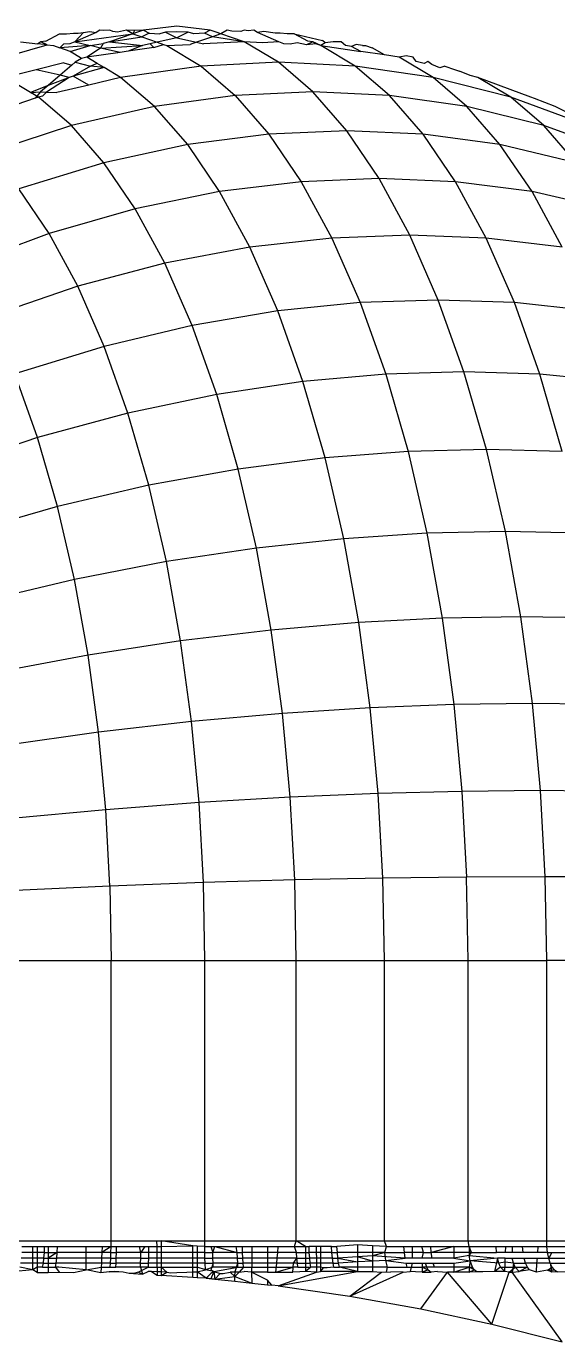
# Model space of a CAD drawing. Header units: millimetres. Extents: x 243 to 2849, y 203 to 3454.
# Drawn here: x 672.22 to 676.48, y 1587.6 to 1598.16 of the extents above; entities that cross this region are included whole.
import ezdxf

# ---------------------------------------------------------------- set-up
doc = ezdxf.new("R2010")
doc.units = ezdxf.units.MM

msp = doc.modelspace()

# ---------------------------------------------------------------- linework, layer by layer
for p, q in [((672.374, 1598.038), (672.483, 1598.096)), ((672.483, 1598.096), (672.54, 1598.096)), ((672.54, 1598.096), (672.596, 1598.102)), ((672.596, 1598.102), (672.634, 1598.1)), ((672.777, 1598.107), (672.606, 1598.031)), ((672.676, 1598.107), (672.606, 1598.031)), ((672.606, 1598.031), (673.071, 1598.096)), ((672.634, 1598.1), (672.676, 1598.107)), ((672.676, 1598.107), (672.725, 1598.114)), ((672.725, 1598.114), (672.777, 1598.107)), ((672.806, 1598.126), (672.777, 1598.107)), ((672.837, 1598.122), (672.806, 1598.126)), ((672.886, 1598.126), (672.837, 1598.122)), ((673.071, 1598.096), (672.885, 1598.031)), ((672.885, 1598.031), (673.143, 1598.071)), ((672.912, 1598.114), (672.886, 1598.126)), ((672.949, 1598.11), (672.912, 1598.114)), ((673.02, 1598.126), (672.949, 1598.11)), ((673.085, 1598.122), (673.02, 1598.126)), ((673.071, 1598.096), (673.02, 1598.126)), ((673.085, 1598.122), (673.071, 1598.096)), ((673.11, 1598.109), (673.071, 1598.096)), ((673.071, 1598.096), (673.143, 1598.071)), ((673.158, 1598.126), (673.085, 1598.122)), ((673.158, 1598.126), (673.11, 1598.109)), ((673.203, 1598.102), (673.143, 1598.071)), ((673.143, 1598.071), (673.266, 1598.028)), ((673.425, 1598.156), (673.158, 1598.126)), ((673.158, 1598.126), (673.203, 1598.102)), ((673.203, 1598.102), (673.288, 1598.096)), ((673.333, 1598.108), (673.288, 1598.096)), ((673.425, 1598.113), (673.333, 1598.108)), ((673.333, 1598.108), (673.425, 1598.064)), ((673.691, 1598.126), (673.425, 1598.156)), ((673.516, 1598.108), (673.425, 1598.113)), ((673.516, 1598.108), (673.425, 1598.064)), ((673.561, 1598.096), (673.516, 1598.108)), ((673.647, 1598.102), (673.561, 1598.096)), ((673.71, 1598.072), (673.583, 1598.028)), ((673.691, 1598.126), (673.647, 1598.102)), ((673.71, 1598.072), (673.647, 1598.102)), ((673.74, 1598.109), (673.691, 1598.126)), ((673.778, 1598.096), (673.71, 1598.072)), ((673.965, 1598.031), (673.71, 1598.072)), ((673.778, 1598.096), (673.74, 1598.109)), ((673.829, 1598.126), (673.778, 1598.096)), ((673.965, 1598.031), (673.778, 1598.096)), ((673.866, 1598.117), (673.829, 1598.126)), ((673.938, 1598.114), (673.866, 1598.117)), ((673.964, 1598.126), (673.938, 1598.114)), ((673.996, 1598.12), (673.964, 1598.126)), ((674.044, 1598.126), (673.996, 1598.12)), ((674.072, 1598.107), (674.044, 1598.126)), ((674.124, 1598.114), (674.072, 1598.107)), ((674.244, 1598.031), (674.072, 1598.107)), ((674.215, 1598.1), (674.124, 1598.114)), ((674.253, 1598.102), (674.215, 1598.1)), ((674.309, 1598.096), (674.253, 1598.102)), ((674.367, 1598.096), (674.309, 1598.096)), ((674.475, 1598.038), (674.367, 1598.096)), ((674.367, 1598.096), (674.594, 1598.043)), ((671.786, 1597.837), (672.384, 1598.007)), ((672.171, 1598.031), (672.309, 1598.015)), ((672.333, 1598.031), (672.309, 1598.015)), ((672.384, 1598.007), (672.309, 1598.015)), ((672.374, 1598.038), (672.333, 1598.031)), ((672.384, 1598.007), (672.333, 1598.031)), ((672.384, 1598.007), (672.434, 1598.001)), ((672.434, 1598.001), (672.485, 1597.983)), ((672.514, 1598.013), (672.485, 1597.983)), ((672.73, 1598.001), (672.485, 1597.983)), ((672.568, 1597.954), (672.485, 1597.983)), ((672.567, 1598.016), (672.514, 1598.013)), ((672.606, 1598.031), (672.567, 1598.016)), ((672.568, 1597.954), (672.73, 1598.001)), ((672.606, 1598.031), (672.73, 1598.001)), ((672.813, 1597.982), (672.702, 1597.908)), ((672.73, 1598.001), (672.833, 1598.018)), ((672.813, 1597.982), (672.73, 1598.001)), ((672.833, 1598.018), (672.813, 1597.982)), ((672.813, 1597.982), (673.148, 1598.001)), ((672.969, 1597.947), (672.813, 1597.982)), ((672.885, 1598.031), (672.833, 1598.018)), ((672.885, 1598.031), (673.148, 1598.001)), ((673.148, 1598.001), (673.033, 1597.956)), ((673.24, 1597.986), (673.033, 1597.956)), ((673.21, 1598.015), (673.148, 1598.001)), ((673.266, 1598.028), (673.21, 1598.015)), ((673.24, 1597.986), (673.21, 1598.015)), ((673.24, 1597.986), (673.318, 1598.01)), ((673.425, 1598.064), (673.266, 1598.028)), ((673.266, 1598.028), (673.318, 1598.01)), ((673.318, 1598.01), (673.344, 1598.001)), ((673.344, 1598.001), (673.532, 1598.01)), ((673.344, 1598.001), (673.619, 1597.837)), ((673.425, 1598.064), (673.583, 1598.028)), ((673.583, 1598.028), (673.532, 1598.01)), ((673.583, 1598.028), (673.639, 1598.015)), ((673.965, 1598.031), (673.639, 1598.015)), ((674.241, 1597.867), (673.965, 1598.031)), ((674.113, 1598.024), (673.965, 1598.031)), ((674.244, 1598.031), (674.113, 1598.024)), ((674.283, 1598.016), (674.244, 1598.031)), ((674.335, 1598.013), (674.283, 1598.016)), ((674.391, 1598.023), (674.335, 1598.013)), ((674.465, 1598.007), (674.391, 1598.023)), ((674.516, 1598.031), (674.465, 1598.007)), ((674.541, 1598.015), (674.465, 1598.007)), ((674.516, 1598.031), (674.475, 1598.038)), ((674.541, 1598.015), (674.516, 1598.031)), ((674.581, 1598.001), (674.516, 1598.031)), ((674.581, 1598.001), (674.541, 1598.015)), ((674.614, 1598.024), (674.581, 1598.001)), ((674.857, 1597.837), (674.581, 1598.001)), ((674.581, 1598.001), (674.9, 1597.954)), ((674.614, 1598.024), (674.594, 1598.043)), ((674.678, 1598.031), (674.614, 1598.024)), ((674.743, 1598.031), (674.678, 1598.031)), ((674.779, 1598.001), (674.743, 1598.031)), ((674.826, 1597.993), (674.779, 1598.001)), ((674.863, 1598.01), (674.826, 1597.993)), ((674.9, 1597.954), (674.826, 1597.993)), ((674.914, 1598.001), (674.863, 1598.01)), ((674.914, 1598.001), (674.94, 1598.001)), ((674.94, 1598.001), (674.991, 1597.984)), ((675.09, 1597.926), (674.991, 1597.984)), ((672.519, 1597.862), (672.295, 1597.807)), ((672.519, 1597.862), (672.583, 1597.845)), ((672.659, 1597.897), (672.568, 1597.954)), ((672.583, 1597.845), (672.608, 1597.867)), ((672.659, 1597.897), (672.608, 1597.867)), ((672.608, 1597.867), (672.731, 1597.837)), ((672.702, 1597.908), (672.659, 1597.897)), ((672.969, 1597.947), (672.702, 1597.908)), ((672.786, 1597.858), (672.702, 1597.908)), ((672.786, 1597.858), (672.731, 1597.837)), ((672.842, 1597.825), (672.786, 1597.858)), ((673.033, 1597.956), (672.969, 1597.947)), ((674.241, 1597.867), (673.619, 1597.837)), ((674.517, 1597.63), (674.241, 1597.867)), ((674.857, 1597.837), (674.241, 1597.867)), ((675.09, 1597.926), (674.9, 1597.954)), ((675.209, 1597.908), (675.09, 1597.926)), ((675.265, 1597.918), (675.209, 1597.908)), ((675.481, 1597.746), (675.209, 1597.908)), ((675.322, 1597.908), (675.265, 1597.918)), ((675.345, 1597.873), (675.322, 1597.908)), ((675.409, 1597.857), (675.345, 1597.873)), ((675.439, 1597.873), (675.409, 1597.857)), ((675.47, 1597.85), (675.439, 1597.873)), ((672.295, 1597.807), (672.049, 1597.746)), ((672.488, 1597.763), (672.295, 1597.807)), ((672.488, 1597.763), (672.391, 1597.68)), ((672.583, 1597.845), (672.488, 1597.763)), ((672.561, 1597.746), (672.488, 1597.763)), ((672.594, 1597.755), (672.561, 1597.746)), ((672.731, 1597.837), (672.594, 1597.755)), ((672.842, 1597.825), (672.594, 1597.755)), ((672.718, 1597.685), (672.594, 1597.755)), ((672.842, 1597.825), (672.731, 1597.837)), ((672.974, 1597.746), (672.842, 1597.825)), ((673.619, 1597.837), (672.974, 1597.746)), ((673.619, 1597.837), (673.894, 1597.601)), ((675.132, 1597.601), (674.857, 1597.837)), ((675.481, 1597.746), (674.857, 1597.837)), ((675.535, 1597.824), (675.47, 1597.85)), ((675.576, 1597.837), (675.535, 1597.824)), ((675.576, 1597.837), (675.652, 1597.809)), ((675.652, 1597.809), (675.693, 1597.797)), ((675.779, 1597.762), (675.693, 1597.797)), ((675.839, 1597.746), (675.779, 1597.762)), ((672.251, 1597.626), (672.049, 1597.746)), ((672.391, 1597.68), (672.251, 1597.626)), ((672.391, 1597.68), (672.332, 1597.63)), ((672.561, 1597.746), (672.38, 1597.627)), ((672.561, 1597.746), (672.391, 1597.68)), ((672.718, 1597.685), (672.462, 1597.624)), ((672.974, 1597.746), (672.718, 1597.685)), ((673.246, 1597.513), (672.974, 1597.746)), ((675.752, 1597.513), (675.481, 1597.746)), ((676.105, 1597.588), (675.481, 1597.746)), ((676.105, 1597.588), (675.839, 1597.746)), ((676.266, 1597.588), (675.839, 1597.746)), ((672.289, 1597.579), (671.649, 1597.36)), ((672.251, 1597.626), (672.332, 1597.63)), ((672.315, 1597.588), (672.251, 1597.626)), ((672.332, 1597.63), (672.289, 1597.579)), ((672.315, 1597.588), (672.289, 1597.579)), ((672.348, 1597.596), (672.315, 1597.588)), ((672.58, 1597.36), (672.315, 1597.588)), ((672.332, 1597.63), (672.38, 1597.627)), ((672.38, 1597.627), (672.348, 1597.596)), ((672.38, 1597.627), (672.462, 1597.624)), ((673.894, 1597.601), (673.246, 1597.513)), ((674.517, 1597.63), (673.894, 1597.601)), ((673.894, 1597.601), (674.163, 1597.291)), ((674.788, 1597.318), (674.517, 1597.63)), ((675.132, 1597.601), (674.517, 1597.63)), ((675.401, 1597.291), (675.132, 1597.601)), ((675.752, 1597.513), (675.132, 1597.601)), ((676.37, 1597.36), (676.105, 1597.588)), ((676.719, 1597.36), (676.105, 1597.588)), ((676.294, 1597.576), (676.266, 1597.588)), ((676.462, 1597.513), (676.294, 1597.576)), ((673.246, 1597.513), (672.58, 1597.36)), ((673.512, 1597.207), (673.246, 1597.513)), ((676.018, 1597.207), (675.752, 1597.513)), ((676.37, 1597.36), (675.752, 1597.513)), ((676.63, 1597.428), (676.462, 1597.513)), ((672.58, 1597.36), (671.905, 1597.14)), ((672.84, 1597.061), (672.58, 1597.36)), ((676.63, 1597.061), (676.37, 1597.36)), ((676.976, 1597.14), (676.37, 1597.36)), ((674.163, 1597.291), (673.512, 1597.207)), ((674.788, 1597.318), (674.163, 1597.291)), ((674.163, 1597.291), (674.423, 1596.908)), ((675.049, 1596.934), (674.788, 1597.318)), ((675.401, 1597.291), (674.788, 1597.318)), ((675.661, 1596.908), (675.401, 1597.291)), ((676.018, 1597.207), (675.401, 1597.291)), ((673.512, 1597.207), (672.84, 1597.061)), ((673.768, 1596.829), (673.512, 1597.207)), ((676.275, 1596.829), (676.018, 1597.207)), ((676.63, 1597.061), (676.018, 1597.207)), ((672.84, 1597.061), (672.157, 1596.851)), ((673.091, 1596.691), (672.84, 1597.061)), ((674.423, 1596.908), (673.768, 1596.829)), ((675.049, 1596.934), (674.423, 1596.908)), ((674.423, 1596.908), (674.669, 1596.455)), ((675.295, 1596.479), (675.049, 1596.934)), ((675.661, 1596.908), (675.049, 1596.934)), ((675.907, 1596.455), (675.661, 1596.908)), ((676.275, 1596.829), (675.661, 1596.908)), ((672.399, 1596.493), (672.157, 1596.851)), ((673.768, 1596.829), (673.091, 1596.691)), ((674.011, 1596.382), (673.768, 1596.829)), ((676.517, 1596.382), (676.275, 1596.829)), ((676.881, 1596.691), (676.275, 1596.829)), ((673.091, 1596.691), (672.399, 1596.493)), ((673.328, 1596.254), (673.091, 1596.691)), ((672.399, 1596.493), (671.704, 1596.232)), ((672.629, 1596.07), (672.399, 1596.493)), ((674.011, 1596.382), (673.328, 1596.254)), ((674.669, 1596.455), (674.011, 1596.382)), ((674.235, 1595.871), (674.011, 1596.382)), ((675.295, 1596.479), (674.669, 1596.455)), ((674.669, 1596.455), (674.896, 1595.938)), ((675.523, 1595.959), (675.295, 1596.479)), ((675.907, 1596.455), (675.295, 1596.479)), ((676.134, 1595.938), (675.907, 1596.455)), ((676.517, 1596.382), (675.907, 1596.455)), ((673.328, 1596.254), (672.629, 1596.07)), ((673.547, 1595.755), (673.328, 1596.254)), ((672.629, 1596.07), (671.923, 1595.828)), ((672.841, 1595.587), (672.629, 1596.07)), ((675.523, 1595.959), (674.896, 1595.938)), ((675.729, 1595.383), (675.523, 1595.959)), ((676.134, 1595.938), (675.523, 1595.959)), ((674.235, 1595.871), (673.547, 1595.755)), ((674.896, 1595.938), (674.235, 1595.871)), ((674.437, 1595.305), (674.235, 1595.871)), ((674.896, 1595.938), (675.101, 1595.364)), ((676.338, 1595.364), (676.134, 1595.938)), ((676.742, 1595.871), (676.134, 1595.938)), ((673.547, 1595.755), (672.841, 1595.587)), ((673.745, 1595.201), (673.547, 1595.755)), ((672.841, 1595.587), (672.125, 1595.367)), ((673.032, 1595.052), (672.841, 1595.587)), ((672.308, 1594.855), (672.125, 1595.367)), ((675.101, 1595.364), (674.437, 1595.305)), ((675.729, 1595.383), (675.101, 1595.364)), ((675.101, 1595.364), (675.28, 1594.744)), ((675.909, 1594.76), (675.729, 1595.383)), ((676.338, 1595.364), (675.729, 1595.383)), ((676.518, 1594.744), (676.338, 1595.364)), ((676.944, 1595.305), (676.338, 1595.364)), ((674.437, 1595.305), (673.745, 1595.201)), ((674.614, 1594.692), (674.437, 1595.305)), ((673.745, 1595.201), (673.032, 1595.052)), ((673.918, 1594.602), (673.745, 1595.201)), ((673.032, 1595.052), (672.308, 1594.855)), ((673.199, 1594.472), (673.032, 1595.052)), ((672.308, 1594.855), (671.584, 1594.613)), ((672.468, 1594.302), (672.308, 1594.855)), ((674.614, 1594.692), (673.918, 1594.602)), ((675.28, 1594.744), (674.614, 1594.692)), ((674.764, 1594.043), (674.614, 1594.692)), ((675.909, 1594.76), (675.28, 1594.744)), ((675.28, 1594.744), (675.432, 1594.087)), ((676.061, 1594.101), (675.909, 1594.76)), ((676.518, 1594.744), (675.909, 1594.76)), ((673.918, 1594.602), (673.199, 1594.472)), ((674.064, 1593.968), (673.918, 1594.602)), ((673.199, 1594.472), (672.468, 1594.302)), ((673.341, 1593.859), (673.199, 1594.472)), ((672.468, 1594.302), (671.735, 1594.091)), ((672.603, 1593.716), (672.468, 1594.302)), ((675.432, 1594.087), (674.764, 1594.043)), ((676.061, 1594.101), (675.432, 1594.087)), ((675.432, 1594.087), (675.554, 1593.406)), ((676.184, 1593.417), (676.061, 1594.101)), ((676.669, 1594.087), (676.061, 1594.101)), ((674.064, 1593.968), (673.341, 1593.859)), ((674.764, 1594.043), (674.064, 1593.968)), ((674.183, 1593.31), (674.064, 1593.968)), ((674.885, 1593.371), (674.764, 1594.043)), ((673.341, 1593.859), (672.603, 1593.716)), ((673.455, 1593.223), (673.341, 1593.859)), ((672.603, 1593.716), (671.862, 1593.539)), ((672.712, 1593.108), (672.603, 1593.716)), ((674.885, 1593.371), (674.183, 1593.31)), ((675.554, 1593.406), (674.885, 1593.371)), ((674.977, 1592.685), (674.885, 1593.371)), ((676.184, 1593.417), (675.554, 1593.406)), ((675.554, 1593.406), (675.648, 1592.712)), ((676.278, 1592.72), (676.184, 1593.417)), ((676.792, 1593.406), (676.184, 1593.417)), ((673.455, 1593.223), (672.712, 1593.108)), ((674.183, 1593.31), (673.455, 1593.223)), ((673.542, 1592.575), (673.455, 1593.223)), ((674.273, 1592.64), (674.183, 1593.31)), ((672.712, 1593.108), (671.965, 1592.967)), ((672.796, 1592.489), (672.712, 1593.108)), ((674.977, 1592.685), (674.273, 1592.64)), ((675.648, 1592.712), (674.977, 1592.685)), ((675.041, 1591.998), (674.977, 1592.685)), ((676.278, 1592.72), (675.648, 1592.712)), ((675.648, 1592.712), (675.712, 1592.015)), ((676.343, 1592.021), (676.278, 1592.72)), ((676.885, 1592.712), (676.278, 1592.72)), ((673.542, 1592.575), (672.796, 1592.489)), ((674.273, 1592.64), (673.542, 1592.575)), ((673.603, 1591.925), (673.542, 1592.575)), ((674.335, 1591.968), (674.273, 1592.64)), ((672.796, 1592.489), (672.044, 1592.383)), ((672.854, 1591.868), (672.796, 1592.489)), ((674.335, 1591.968), (673.603, 1591.925)), ((675.041, 1591.998), (674.335, 1591.968)), ((674.371, 1591.304), (674.335, 1591.968)), ((675.712, 1592.015), (675.041, 1591.998)), ((675.078, 1591.319), (675.041, 1591.998)), ((676.343, 1592.021), (675.712, 1592.015)), ((675.712, 1592.015), (675.75, 1591.327)), ((676.381, 1591.33), (676.343, 1592.021)), ((676.95, 1592.015), (676.343, 1592.021)), ((672.854, 1591.868), (672.098, 1591.798)), ((673.603, 1591.925), (672.854, 1591.868)), ((672.887, 1591.255), (672.854, 1591.868)), ((673.638, 1591.283), (673.603, 1591.925)), ((675.078, 1591.319), (674.371, 1591.304)), ((675.75, 1591.327), (675.078, 1591.319)), ((675.09, 1590.656), (675.078, 1591.319)), ((676.381, 1591.33), (675.75, 1591.327)), ((675.762, 1590.656), (675.75, 1591.327)), ((676.393, 1590.656), (676.381, 1591.33)), ((676.988, 1591.327), (676.381, 1591.33)), ((672.887, 1591.255), (672.13, 1591.22)), ((673.638, 1591.283), (672.887, 1591.255)), ((672.887, 1591.255), (672.898, 1590.656)), ((674.371, 1591.304), (673.638, 1591.283)), ((673.649, 1590.656), (673.638, 1591.283)), ((674.383, 1590.656), (674.371, 1591.304)), ((672.14, 1590.656), (672.898, 1590.656)), ((672.898, 1590.656), (673.649, 1590.656)), ((672.898, 1588.406), (672.898, 1590.656)), ((673.649, 1590.656), (674.383, 1590.656)), ((673.649, 1588.406), (673.649, 1590.656)), ((674.383, 1590.656), (675.09, 1590.656)), ((674.383, 1588.406), (674.383, 1590.656)), ((675.09, 1590.656), (675.762, 1590.656)), ((675.09, 1588.406), (675.09, 1590.656)), ((675.762, 1590.656), (676.393, 1590.656)), ((675.762, 1588.406), (675.762, 1590.656)), ((676.393, 1588.406), (676.393, 1590.656)), ((677, 1590.656), (676.393, 1590.656)), ((672.14, 1588.406), (672.898, 1588.406)), ((672.182, 1588.361), (672.27, 1588.361)), ((672.27, 1588.314), (672.27, 1588.361)), ((672.27, 1588.361), (672.305, 1588.361)), ((672.305, 1588.361), (672.305, 1588.314)), ((672.305, 1588.361), (672.363, 1588.361)), ((672.362, 1588.314), (672.363, 1588.361)), ((672.363, 1588.361), (672.393, 1588.361)), ((672.393, 1588.361), (672.393, 1588.314)), ((672.393, 1588.361), (672.466, 1588.361)), ((672.464, 1588.314), (672.466, 1588.361)), ((672.466, 1588.361), (672.697, 1588.361)), ((672.697, 1588.314), (672.697, 1588.361)), ((672.697, 1588.361), (672.825, 1588.361)), ((672.825, 1588.361), (672.823, 1588.314)), ((672.897, 1588.361), (672.823, 1588.314)), ((672.825, 1588.361), (672.897, 1588.361)), ((672.896, 1588.314), (672.897, 1588.361)), ((672.897, 1588.361), (672.898, 1588.406)), ((672.897, 1588.361), (672.941, 1588.361)), ((672.898, 1588.406), (673.262, 1588.406)), ((672.94, 1588.314), (672.941, 1588.361)), ((672.941, 1588.361), (673.126, 1588.361)), ((673.136, 1588.314), (673.126, 1588.361)), ((673.126, 1588.361), (673.168, 1588.361)), ((673.168, 1588.361), (673.136, 1588.314)), ((673.168, 1588.361), (673.2, 1588.361)), ((673.2, 1588.314), (673.2, 1588.361)), ((673.2, 1588.361), (673.263, 1588.361)), ((673.262, 1588.406), (673.298, 1588.406)), ((673.262, 1588.406), (673.263, 1588.361)), ((673.263, 1588.361), (673.264, 1588.314)), ((673.263, 1588.361), (673.298, 1588.361)), ((673.298, 1588.406), (673.649, 1588.406)), ((673.552, 1588.367), (673.298, 1588.406)), ((673.298, 1588.406), (673.298, 1588.361)), ((673.298, 1588.361), (673.552, 1588.367)), ((673.298, 1588.361), (673.298, 1588.314)), ((673.552, 1588.314), (673.552, 1588.367)), ((673.588, 1588.364), (673.552, 1588.367)), ((673.588, 1588.364), (673.588, 1588.314)), ((673.649, 1588.361), (673.588, 1588.364)), ((673.649, 1588.406), (674.383, 1588.406)), ((673.649, 1588.361), (673.649, 1588.406)), ((673.649, 1588.314), (673.649, 1588.361)), ((673.649, 1588.361), (673.698, 1588.361)), ((673.698, 1588.361), (673.729, 1588.361)), ((673.698, 1588.361), (673.714, 1588.314)), ((673.714, 1588.314), (673.729, 1588.361)), ((673.729, 1588.361), (673.902, 1588.361)), ((673.729, 1588.361), (673.909, 1588.314)), ((673.909, 1588.314), (673.902, 1588.361)), ((673.902, 1588.361), (673.952, 1588.361)), ((673.953, 1588.314), (673.952, 1588.361)), ((673.952, 1588.361), (674.026, 1588.361)), ((674.026, 1588.361), (674.026, 1588.314)), ((674.026, 1588.361), (674.153, 1588.361)), ((674.153, 1588.361), (674.153, 1588.314)), ((674.153, 1588.361), (674.239, 1588.361)), ((674.234, 1588.314), (674.239, 1588.361)), ((674.239, 1588.361), (674.368, 1588.361)), ((674.368, 1588.361), (674.383, 1588.406)), ((674.385, 1588.314), (674.368, 1588.361)), ((674.368, 1588.361), (674.457, 1588.361)), ((674.383, 1588.406), (675.09, 1588.406)), ((674.457, 1588.361), (674.383, 1588.406)), ((674.457, 1588.361), (674.457, 1588.314)), ((674.457, 1588.361), (674.486, 1588.361)), ((674.488, 1588.314), (674.486, 1588.361)), ((674.544, 1588.361), (674.486, 1588.361)), ((674.577, 1588.361), (674.544, 1588.361)), ((674.544, 1588.361), (674.544, 1588.314)), ((674.577, 1588.361), (674.577, 1588.314)), ((674.667, 1588.361), (674.577, 1588.361)), ((674.669, 1588.314), (674.667, 1588.361)), ((674.667, 1588.361), (674.71, 1588.361)), ((674.875, 1588.375), (674.71, 1588.361)), ((674.713, 1588.314), (674.71, 1588.361)), ((674.995, 1588.367), (674.875, 1588.375)), ((674.875, 1588.375), (674.875, 1588.314)), ((674.995, 1588.367), (674.995, 1588.314)), ((675.107, 1588.361), (674.995, 1588.367)), ((675.09, 1588.406), (675.762, 1588.406)), ((675.107, 1588.361), (675.09, 1588.406)), ((675.094, 1588.314), (675.107, 1588.361)), ((675.107, 1588.361), (675.247, 1588.361)), ((675.251, 1588.314), (675.247, 1588.361)), ((675.247, 1588.361), (675.313, 1588.361)), ((675.313, 1588.361), (675.313, 1588.314)), ((675.313, 1588.361), (675.392, 1588.361)), ((675.405, 1588.314), (675.392, 1588.361)), ((675.392, 1588.361), (675.463, 1588.361)), ((675.467, 1588.314), (675.463, 1588.361)), ((675.463, 1588.361), (675.647, 1588.361)), ((675.647, 1588.361), (675.467, 1588.314)), ((675.647, 1588.361), (675.647, 1588.314)), ((675.647, 1588.361), (675.771, 1588.361)), ((675.762, 1588.406), (676.393, 1588.406)), ((675.771, 1588.361), (675.762, 1588.406)), ((675.771, 1588.361), (675.772, 1588.288)), ((675.789, 1588.314), (675.771, 1588.361)), ((675.771, 1588.361), (675.986, 1588.361)), ((675.99, 1588.314), (675.986, 1588.361)), ((675.986, 1588.361), (676.064, 1588.361)), ((676.062, 1588.314), (676.064, 1588.361)), ((676.064, 1588.361), (676.117, 1588.361)), ((676.117, 1588.361), (676.117, 1588.314)), ((676.117, 1588.361), (676.198, 1588.361)), ((676.203, 1588.314), (676.198, 1588.361)), ((676.198, 1588.361), (676.324, 1588.361)), ((676.321, 1588.314), (676.324, 1588.361)), ((676.324, 1588.361), (676.394, 1588.361)), ((676.393, 1588.406), (677, 1588.406)), ((676.394, 1588.361), (676.393, 1588.406)), ((676.394, 1588.361), (677.002, 1588.361)), ((676.4, 1588.314), (676.394, 1588.361)), ((672.27, 1588.269), (672.176, 1588.269)), ((672.27, 1588.314), (672.18, 1588.314)), ((672.27, 1588.269), (672.27, 1588.314)), ((672.305, 1588.314), (672.27, 1588.314)), ((672.305, 1588.269), (672.27, 1588.269)), ((672.27, 1588.229), (672.27, 1588.269)), ((672.305, 1588.314), (672.305, 1588.269)), ((672.362, 1588.314), (672.305, 1588.314)), ((672.358, 1588.269), (672.305, 1588.269)), ((672.305, 1588.269), (672.305, 1588.229)), ((672.354, 1588.229), (672.358, 1588.269)), ((672.358, 1588.269), (672.362, 1588.314)), ((672.358, 1588.269), (672.393, 1588.269)), ((672.362, 1588.314), (672.393, 1588.314)), ((672.393, 1588.314), (672.393, 1588.269)), ((672.393, 1588.314), (672.464, 1588.314)), ((672.464, 1588.314), (672.393, 1588.269)), ((672.393, 1588.269), (672.461, 1588.269)), ((672.393, 1588.269), (672.393, 1588.229)), ((672.457, 1588.229), (672.461, 1588.269)), ((672.461, 1588.269), (672.464, 1588.314)), ((672.697, 1588.269), (672.461, 1588.269)), ((672.697, 1588.314), (672.464, 1588.314)), ((672.823, 1588.314), (672.697, 1588.314)), ((672.697, 1588.269), (672.697, 1588.314)), ((672.697, 1588.229), (672.697, 1588.269)), ((672.821, 1588.269), (672.697, 1588.269)), ((672.821, 1588.269), (672.819, 1588.229)), ((672.823, 1588.314), (672.821, 1588.269)), ((672.895, 1588.269), (672.821, 1588.269)), ((672.896, 1588.314), (672.823, 1588.314)), ((672.892, 1588.229), (672.895, 1588.269)), ((672.895, 1588.269), (672.896, 1588.314)), ((672.895, 1588.269), (672.939, 1588.269)), ((672.896, 1588.314), (672.94, 1588.314)), ((672.937, 1588.229), (672.939, 1588.269)), ((672.939, 1588.269), (672.94, 1588.314)), ((673.135, 1588.269), (672.939, 1588.269)), ((673.136, 1588.314), (672.94, 1588.314)), ((673.134, 1588.229), (673.135, 1588.269)), ((673.135, 1588.269), (673.136, 1588.314)), ((673.135, 1588.269), (673.199, 1588.269)), ((673.2, 1588.314), (673.136, 1588.314)), ((673.198, 1588.229), (673.199, 1588.269)), ((673.199, 1588.269), (673.2, 1588.314)), ((673.264, 1588.269), (673.199, 1588.269)), ((673.264, 1588.314), (673.2, 1588.314)), ((673.298, 1588.314), (673.264, 1588.314)), ((673.264, 1588.314), (673.264, 1588.269)), ((673.298, 1588.269), (673.264, 1588.269)), ((673.264, 1588.269), (673.265, 1588.229)), ((673.552, 1588.314), (673.298, 1588.314)), ((673.298, 1588.314), (673.298, 1588.269)), ((673.552, 1588.269), (673.298, 1588.269)), ((673.298, 1588.269), (673.298, 1588.229)), ((673.552, 1588.269), (673.552, 1588.314)), ((673.588, 1588.314), (673.552, 1588.314)), ((673.588, 1588.269), (673.552, 1588.269)), ((673.552, 1588.229), (673.552, 1588.269)), ((673.588, 1588.314), (673.588, 1588.269)), ((673.649, 1588.314), (673.588, 1588.314)), ((673.588, 1588.269), (673.588, 1588.229)), ((673.65, 1588.269), (673.588, 1588.269)), ((673.65, 1588.269), (673.649, 1588.314)), ((673.649, 1588.314), (673.714, 1588.314)), ((673.651, 1588.229), (673.65, 1588.269)), ((673.65, 1588.269), (673.714, 1588.269)), ((673.714, 1588.269), (673.714, 1588.314)), ((673.909, 1588.314), (673.714, 1588.314)), ((673.716, 1588.229), (673.714, 1588.269)), ((673.911, 1588.269), (673.714, 1588.269)), ((673.911, 1588.269), (673.909, 1588.314)), ((673.909, 1588.314), (673.953, 1588.314)), ((673.913, 1588.229), (673.911, 1588.269)), ((673.911, 1588.269), (673.955, 1588.269)), ((673.955, 1588.269), (673.953, 1588.314)), ((674.026, 1588.314), (673.953, 1588.314)), ((673.957, 1588.229), (673.955, 1588.269)), ((674.026, 1588.269), (673.955, 1588.269)), ((674.153, 1588.314), (674.026, 1588.314)), ((674.026, 1588.314), (674.026, 1588.269)), ((674.153, 1588.269), (674.026, 1588.269)), ((674.026, 1588.269), (674.026, 1588.229)), ((674.153, 1588.314), (674.153, 1588.269)), ((674.234, 1588.314), (674.153, 1588.314)), ((674.23, 1588.269), (674.153, 1588.269)), ((674.153, 1588.269), (674.153, 1588.229)), ((674.227, 1588.229), (674.23, 1588.269)), ((674.23, 1588.269), (674.234, 1588.314)), ((674.388, 1588.269), (674.23, 1588.269)), ((674.385, 1588.314), (674.234, 1588.314)), ((674.361, 1588.229), (674.388, 1588.269)), ((674.388, 1588.269), (674.385, 1588.314)), ((674.385, 1588.314), (674.457, 1588.314)), ((674.392, 1588.229), (674.388, 1588.269)), ((674.388, 1588.269), (674.457, 1588.269)), ((674.457, 1588.314), (674.488, 1588.314)), ((674.457, 1588.314), (674.457, 1588.269)), ((674.457, 1588.269), (674.491, 1588.269)), ((674.457, 1588.269), (674.457, 1588.229)), ((674.491, 1588.269), (674.488, 1588.314)), ((674.544, 1588.314), (674.488, 1588.314)), ((674.496, 1588.229), (674.491, 1588.269)), ((674.545, 1588.269), (674.491, 1588.269)), ((674.577, 1588.314), (674.544, 1588.314)), ((674.544, 1588.314), (674.545, 1588.269)), ((674.577, 1588.269), (674.545, 1588.269)), ((674.545, 1588.269), (674.545, 1588.229)), ((674.577, 1588.314), (674.577, 1588.269)), ((674.669, 1588.314), (674.577, 1588.314)), ((674.577, 1588.269), (674.577, 1588.229)), ((674.673, 1588.269), (674.577, 1588.269)), ((674.673, 1588.269), (674.669, 1588.314)), ((674.669, 1588.314), (674.713, 1588.314)), ((674.678, 1588.229), (674.673, 1588.269)), ((674.673, 1588.269), (674.716, 1588.269)), ((674.716, 1588.269), (674.713, 1588.314)), ((674.875, 1588.314), (674.713, 1588.314)), ((674.875, 1588.279), (674.716, 1588.269)), ((674.722, 1588.229), (674.716, 1588.269)), ((674.716, 1588.269), (674.875, 1588.238)), ((674.995, 1588.314), (674.875, 1588.314)), ((674.875, 1588.314), (674.875, 1588.279)), ((674.995, 1588.286), (674.875, 1588.279)), ((674.875, 1588.279), (674.875, 1588.238)), ((674.995, 1588.244), (674.875, 1588.279)), ((675.094, 1588.314), (674.995, 1588.314)), ((675.094, 1588.314), (674.995, 1588.286)), ((674.995, 1588.314), (674.995, 1588.286)), ((674.995, 1588.286), (674.995, 1588.244)), ((675.256, 1588.269), (674.995, 1588.286)), ((675.102, 1588.25), (674.995, 1588.244)), ((675.102, 1588.25), (675.094, 1588.314)), ((675.094, 1588.314), (675.251, 1588.314)), ((675.102, 1588.25), (675.256, 1588.269)), ((675.115, 1588.197), (675.102, 1588.25)), ((675.102, 1588.25), (675.264, 1588.229)), ((675.256, 1588.269), (675.251, 1588.314)), ((675.313, 1588.314), (675.251, 1588.314)), ((675.313, 1588.269), (675.256, 1588.269)), ((675.313, 1588.314), (675.313, 1588.269)), ((675.405, 1588.314), (675.313, 1588.314)), ((675.393, 1588.269), (675.313, 1588.269)), ((675.393, 1588.269), (675.405, 1588.314)), ((675.473, 1588.269), (675.393, 1588.269)), ((675.405, 1588.314), (675.467, 1588.314)), ((675.473, 1588.269), (675.467, 1588.314)), ((675.647, 1588.314), (675.467, 1588.314)), ((675.647, 1588.269), (675.473, 1588.269)), ((675.647, 1588.314), (675.647, 1588.269)), ((675.789, 1588.314), (675.647, 1588.314)), ((675.772, 1588.288), (675.647, 1588.269)), ((675.647, 1588.269), (675.78, 1588.246)), ((675.647, 1588.229), (675.78, 1588.246)), ((675.78, 1588.246), (675.771, 1588.197)), ((675.772, 1588.288), (675.789, 1588.314)), ((675.78, 1588.246), (675.772, 1588.288)), ((675.772, 1588.288), (675.998, 1588.269)), ((675.998, 1588.269), (675.78, 1588.246)), ((675.797, 1588.197), (675.78, 1588.246)), ((676.009, 1588.229), (675.78, 1588.246)), ((675.789, 1588.314), (675.99, 1588.314)), ((675.998, 1588.269), (675.975, 1588.16)), ((676.062, 1588.314), (675.99, 1588.314)), ((676.009, 1588.229), (675.998, 1588.269)), ((676.06, 1588.269), (675.998, 1588.269)), ((676.059, 1588.235), (676.06, 1588.269)), ((676.06, 1588.269), (676.117, 1588.269)), ((676.117, 1588.314), (676.062, 1588.314)), ((676.203, 1588.314), (676.117, 1588.314)), ((676.126, 1588.229), (676.117, 1588.269)), ((676.117, 1588.269), (676.211, 1588.269)), ((676.321, 1588.314), (676.203, 1588.314)), ((676.223, 1588.229), (676.211, 1588.269)), ((676.211, 1588.269), (676.318, 1588.269)), ((676.315, 1588.229), (676.318, 1588.269)), ((676.318, 1588.269), (676.409, 1588.269)), ((676.4, 1588.314), (676.321, 1588.314)), ((676.409, 1588.269), (676.4, 1588.314)), ((676.4, 1588.314), (676.435, 1588.314)), ((676.435, 1588.314), (676.409, 1588.269)), ((676.422, 1588.229), (676.409, 1588.269)), ((676.409, 1588.269), (676.551, 1588.269)), ((676.435, 1588.314), (676.551, 1588.314)), ((672.27, 1588.174), (672.1, 1588.158)), ((672.27, 1588.174), (672.164, 1588.197)), ((672.27, 1588.229), (672.171, 1588.229)), ((672.305, 1588.229), (672.27, 1588.229)), ((672.27, 1588.174), (672.27, 1588.229)), ((672.305, 1588.197), (672.27, 1588.174)), ((672.305, 1588.152), (672.27, 1588.174)), ((672.354, 1588.229), (672.305, 1588.229)), ((672.305, 1588.229), (672.305, 1588.197)), ((672.305, 1588.197), (672.305, 1588.152)), ((672.348, 1588.197), (672.305, 1588.197)), ((672.305, 1588.152), (672.393, 1588.154)), ((672.348, 1588.197), (672.354, 1588.229)), ((672.348, 1588.197), (672.452, 1588.197)), ((672.354, 1588.229), (672.393, 1588.229)), ((672.393, 1588.229), (672.457, 1588.229)), ((672.393, 1588.229), (672.393, 1588.154)), ((672.393, 1588.154), (672.481, 1588.156)), ((672.452, 1588.197), (672.457, 1588.229)), ((672.478, 1588.197), (672.452, 1588.197)), ((672.452, 1588.197), (672.481, 1588.156)), ((672.697, 1588.229), (672.457, 1588.229)), ((672.697, 1588.174), (672.478, 1588.197)), ((672.481, 1588.156), (672.595, 1588.154)), ((672.595, 1588.154), (672.697, 1588.174)), ((672.697, 1588.174), (672.697, 1588.229)), ((672.819, 1588.229), (672.697, 1588.229)), ((672.697, 1588.174), (672.817, 1588.197)), ((672.815, 1588.149), (672.697, 1588.174)), ((672.817, 1588.197), (672.815, 1588.149)), ((672.882, 1588.158), (672.815, 1588.149)), ((672.819, 1588.229), (672.817, 1588.197)), ((672.817, 1588.197), (672.89, 1588.197)), ((672.892, 1588.229), (672.819, 1588.229)), ((672.882, 1588.158), (672.928, 1588.16)), ((672.955, 1588.159), (672.882, 1588.158)), ((672.89, 1588.197), (672.892, 1588.229)), ((672.89, 1588.197), (672.934, 1588.197)), ((672.892, 1588.229), (672.937, 1588.229)), ((672.995, 1588.156), (672.928, 1588.16)), ((672.934, 1588.197), (672.937, 1588.229)), ((673.132, 1588.197), (672.934, 1588.197)), ((673.134, 1588.229), (672.937, 1588.229)), ((672.995, 1588.156), (672.955, 1588.159)), ((673.043, 1588.144), (672.995, 1588.156)), ((673.077, 1588.144), (673.043, 1588.144)), ((673.117, 1588.156), (673.077, 1588.144)), ((673.077, 1588.144), (673.148, 1588.139)), ((673.197, 1588.197), (673.117, 1588.156)), ((673.117, 1588.156), (673.148, 1588.139)), ((673.132, 1588.197), (673.134, 1588.229)), ((673.132, 1588.197), (673.148, 1588.139)), ((673.197, 1588.197), (673.132, 1588.197)), ((673.134, 1588.229), (673.198, 1588.229)), ((673.148, 1588.139), (673.194, 1588.16)), ((673.222, 1588.16), (673.194, 1588.16)), ((673.197, 1588.197), (673.198, 1588.229)), ((673.197, 1588.197), (673.298, 1588.197)), ((673.265, 1588.229), (673.198, 1588.229)), ((673.266, 1588.158), (673.222, 1588.16)), ((673.222, 1588.16), (673.267, 1588.132)), ((673.298, 1588.229), (673.265, 1588.229)), ((673.265, 1588.229), (673.266, 1588.158)), ((673.266, 1588.158), (673.267, 1588.132)), ((673.298, 1588.157), (673.266, 1588.158)), ((673.552, 1588.229), (673.298, 1588.229)), ((673.298, 1588.229), (673.298, 1588.157)), ((673.298, 1588.197), (673.345, 1588.156)), ((673.298, 1588.197), (673.588, 1588.197)), ((673.298, 1588.157), (673.298, 1588.13)), ((673.345, 1588.156), (673.298, 1588.157)), ((673.298, 1588.13), (673.345, 1588.156)), ((673.345, 1588.156), (673.376, 1588.151)), ((673.376, 1588.151), (673.426, 1588.154)), ((673.426, 1588.154), (673.506, 1588.156)), ((673.506, 1588.156), (673.552, 1588.158)), ((673.588, 1588.229), (673.552, 1588.229)), ((673.552, 1588.158), (673.552, 1588.229)), ((673.552, 1588.113), (673.552, 1588.158)), ((673.552, 1588.158), (673.588, 1588.158)), ((673.588, 1588.229), (673.588, 1588.158)), ((673.651, 1588.229), (673.588, 1588.229)), ((673.654, 1588.174), (673.588, 1588.197)), ((673.588, 1588.158), (673.654, 1588.174)), ((673.588, 1588.158), (673.588, 1588.111)), ((673.66, 1588.107), (673.588, 1588.158)), ((673.654, 1588.174), (673.651, 1588.229)), ((673.651, 1588.229), (673.716, 1588.229)), ((673.717, 1588.197), (673.654, 1588.174)), ((673.721, 1588.16), (673.654, 1588.174)), ((673.698, 1588.146), (673.66, 1588.107)), ((673.716, 1588.229), (673.698, 1588.173)), ((673.698, 1588.173), (673.721, 1588.16)), ((673.721, 1588.16), (673.698, 1588.146)), ((673.721, 1588.16), (673.698, 1588.103)), ((673.717, 1588.197), (673.716, 1588.229)), ((673.913, 1588.229), (673.716, 1588.229)), ((673.915, 1588.197), (673.717, 1588.197)), ((673.721, 1588.16), (673.915, 1588.197)), ((673.721, 1588.16), (673.729, 1588.099)), ((673.721, 1588.16), (673.772, 1588.144)), ((673.772, 1588.144), (673.729, 1588.099)), ((673.772, 1588.144), (673.797, 1588.144)), ((673.797, 1588.144), (673.854, 1588.156)), ((673.924, 1588.156), (673.854, 1588.156)), ((673.854, 1588.156), (673.891, 1588.121)), ((673.891, 1588.121), (673.892, 1588.16)), ((673.891, 1588.121), (673.924, 1588.156)), ((673.892, 1588.16), (673.913, 1588.229)), ((673.915, 1588.197), (673.913, 1588.229)), ((673.913, 1588.229), (673.957, 1588.229)), ((673.915, 1588.197), (673.96, 1588.197)), ((673.96, 1588.197), (673.924, 1588.156)), ((673.924, 1588.156), (673.966, 1588.16)), ((673.96, 1588.197), (673.957, 1588.229)), ((674.026, 1588.229), (673.957, 1588.229)), ((673.96, 1588.197), (674.359, 1588.197)), ((674.024, 1588.156), (673.966, 1588.16)), ((674.026, 1588.229), (674.024, 1588.156)), ((674.153, 1588.09), (674.024, 1588.156)), ((674.024, 1588.156), (674.026, 1588.068)), ((674.153, 1588.156), (674.024, 1588.156)), ((674.153, 1588.229), (674.026, 1588.229)), ((674.227, 1588.229), (674.153, 1588.229)), ((674.153, 1588.229), (674.153, 1588.156)), ((674.153, 1588.156), (674.22, 1588.156)), ((674.22, 1588.156), (674.227, 1588.229)), ((674.22, 1588.156), (674.359, 1588.197)), ((674.22, 1588.156), (674.356, 1588.156)), ((674.361, 1588.229), (674.227, 1588.229)), ((674.238, 1588.046), (674.875, 1588.16)), ((674.238, 1588.046), (674.545, 1588.156)), ((674.356, 1588.156), (674.361, 1588.229)), ((674.412, 1588.158), (674.356, 1588.156)), ((674.397, 1588.197), (674.359, 1588.197)), ((674.392, 1588.229), (674.361, 1588.229)), ((674.397, 1588.197), (674.392, 1588.229)), ((674.392, 1588.229), (674.457, 1588.229)), ((674.397, 1588.197), (674.501, 1588.197)), ((674.457, 1588.16), (674.412, 1588.158)), ((674.457, 1588.229), (674.496, 1588.229)), ((674.457, 1588.229), (674.457, 1588.16)), ((674.501, 1588.197), (674.457, 1588.16)), ((674.545, 1588.156), (674.457, 1588.16)), ((674.501, 1588.197), (674.496, 1588.229)), ((674.545, 1588.229), (674.496, 1588.229)), ((674.545, 1588.197), (674.501, 1588.197)), ((674.577, 1588.229), (674.545, 1588.229)), ((674.545, 1588.229), (674.545, 1588.197)), ((674.545, 1588.197), (674.545, 1588.156)), ((674.577, 1588.197), (674.545, 1588.197)), ((674.545, 1588.156), (674.577, 1588.16)), ((674.577, 1588.229), (674.577, 1588.16)), ((674.678, 1588.229), (674.577, 1588.229)), ((674.602, 1588.191), (674.577, 1588.197)), ((674.577, 1588.16), (674.602, 1588.191)), ((674.875, 1588.16), (674.577, 1588.16)), ((674.63, 1588.189), (674.602, 1588.191)), ((674.685, 1588.197), (674.63, 1588.189)), ((674.685, 1588.197), (674.678, 1588.229)), ((674.678, 1588.229), (674.722, 1588.229)), ((674.685, 1588.197), (674.729, 1588.197)), ((674.875, 1588.238), (674.722, 1588.229)), ((674.729, 1588.197), (674.722, 1588.229)), ((674.875, 1588.197), (674.729, 1588.197)), ((674.875, 1588.16), (674.729, 1588.197)), ((674.813, 1587.963), (675.066, 1588.156)), ((674.813, 1587.963), (675.241, 1588.156)), ((674.995, 1588.244), (674.875, 1588.238)), ((674.875, 1588.238), (674.875, 1588.197)), ((674.875, 1588.197), (674.875, 1588.16)), ((674.995, 1588.197), (674.875, 1588.197)), ((674.875, 1588.16), (674.995, 1588.16)), ((674.995, 1588.244), (674.995, 1588.197)), ((674.995, 1588.197), (674.995, 1588.16)), ((675.115, 1588.197), (674.995, 1588.197)), ((674.995, 1588.16), (675.066, 1588.156)), ((675.066, 1588.156), (675.141, 1588.158)), ((675.107, 1588.156), (675.115, 1588.197)), ((675.115, 1588.197), (675.274, 1588.197)), ((675.241, 1588.156), (675.141, 1588.158)), ((675.241, 1588.156), (675.296, 1588.16)), ((675.274, 1588.197), (675.264, 1588.229)), ((675.264, 1588.229), (675.313, 1588.229)), ((675.274, 1588.197), (675.393, 1588.197)), ((675.313, 1588.229), (675.296, 1588.16)), ((675.341, 1588.157), (675.296, 1588.16)), ((675.313, 1588.229), (675.393, 1588.229)), ((675.393, 1588.156), (675.341, 1588.157)), ((675.384, 1587.86), (675.598, 1588.156)), ((675.393, 1588.229), (675.393, 1588.156)), ((675.393, 1588.229), (675.419, 1588.229)), ((675.43, 1588.197), (675.393, 1588.197)), ((675.393, 1588.197), (675.442, 1588.174)), ((675.442, 1588.174), (675.393, 1588.156)), ((675.393, 1588.156), (675.466, 1588.156)), ((675.43, 1588.197), (675.419, 1588.229)), ((675.419, 1588.229), (675.482, 1588.229)), ((675.442, 1588.174), (675.43, 1588.197)), ((675.493, 1588.197), (675.43, 1588.197)), ((675.442, 1588.174), (675.466, 1588.156)), ((675.517, 1588.16), (675.466, 1588.156)), ((675.493, 1588.197), (675.482, 1588.229)), ((675.482, 1588.229), (675.647, 1588.229)), ((675.771, 1588.197), (675.493, 1588.197)), ((675.517, 1588.16), (675.598, 1588.156)), ((675.952, 1587.737), (675.598, 1588.156)), ((675.647, 1588.156), (675.598, 1588.156)), ((675.647, 1588.229), (675.647, 1588.156)), ((675.647, 1588.156), (675.771, 1588.197)), ((675.771, 1588.156), (675.647, 1588.156)), ((675.771, 1588.197), (675.771, 1588.156)), ((675.811, 1588.174), (675.771, 1588.197)), ((675.771, 1588.197), (675.797, 1588.197)), ((675.771, 1588.156), (675.811, 1588.174)), ((675.832, 1588.159), (675.771, 1588.156)), ((675.811, 1588.174), (675.797, 1588.197)), ((675.832, 1588.159), (675.811, 1588.174)), ((675.879, 1588.159), (675.832, 1588.159)), ((675.975, 1588.16), (675.879, 1588.159)), ((675.952, 1587.737), (676.092, 1588.156)), ((676.023, 1588.197), (675.975, 1588.16)), ((676.056, 1588.16), (675.975, 1588.16)), ((676.059, 1588.235), (676.009, 1588.229)), ((676.023, 1588.197), (676.009, 1588.229)), ((676.056, 1588.16), (676.023, 1588.197)), ((676.023, 1588.197), (676.14, 1588.197)), ((676.056, 1588.16), (676.059, 1588.235)), ((676.092, 1588.156), (676.056, 1588.16)), ((676.126, 1588.229), (676.059, 1588.235)), ((676.092, 1588.156), (676.14, 1588.197)), ((676.092, 1588.156), (676.117, 1588.156)), ((676.126, 1588.229), (676.117, 1588.156)), ((676.117, 1588.156), (676.173, 1588.16)), ((676.518, 1587.597), (676.117, 1588.156)), ((676.14, 1588.197), (676.126, 1588.229)), ((676.126, 1588.229), (676.223, 1588.229)), ((676.173, 1588.16), (676.14, 1588.197)), ((676.14, 1588.197), (676.238, 1588.197)), ((676.238, 1588.197), (676.173, 1588.16)), ((676.255, 1588.174), (676.173, 1588.16)), ((676.238, 1588.197), (676.223, 1588.229)), ((676.315, 1588.229), (676.223, 1588.229)), ((676.255, 1588.174), (676.238, 1588.197)), ((676.31, 1588.156), (676.255, 1588.174)), ((676.31, 1588.156), (676.315, 1588.229)), ((676.4, 1588.171), (676.31, 1588.156)), ((676.422, 1588.229), (676.315, 1588.229)), ((676.4, 1588.171), (676.437, 1588.197)), ((676.4, 1588.171), (676.455, 1588.174)), ((676.435, 1588.156), (676.4, 1588.171)), ((676.437, 1588.197), (676.422, 1588.229)), ((676.422, 1588.229), (676.435, 1588.156)), ((676.422, 1588.229), (676.551, 1588.229)), ((676.479, 1588.159), (676.435, 1588.156)), ((676.455, 1588.174), (676.437, 1588.197)), ((676.455, 1588.174), (676.479, 1588.159)), ((676.551, 1588.156), (676.479, 1588.159)), ((673.267, 1588.132), (673.298, 1588.13)), ((673.552, 1588.113), (673.298, 1588.13)), ((673.588, 1588.111), (673.552, 1588.113)), ((673.66, 1588.107), (673.588, 1588.111)), ((673.66, 1588.107), (673.729, 1588.099)), ((673.698, 1588.103), (673.66, 1588.107)), ((673.729, 1588.099), (673.698, 1588.103)), ((673.729, 1588.099), (673.891, 1588.121)), ((673.729, 1588.099), (673.889, 1588.083)), ((673.889, 1588.083), (673.891, 1588.121)), ((673.889, 1588.083), (674.026, 1588.068)), ((673.891, 1588.121), (674.026, 1588.068)), ((674.026, 1588.068), (674.153, 1588.055)), ((674.153, 1588.09), (674.153, 1588.055)), ((674.188, 1588.051), (674.153, 1588.09)), ((674.153, 1588.055), (674.188, 1588.051)), ((674.238, 1588.046), (674.188, 1588.051)), ((674.238, 1588.046), (674.813, 1587.963)), ((674.813, 1587.963), (675.384, 1587.86)), ((675.384, 1587.86), (675.952, 1587.737)), ((675.952, 1587.737), (676.518, 1587.597))]:
    msp.add_line(p, q)

doc.saveas('drawing.dxf')
